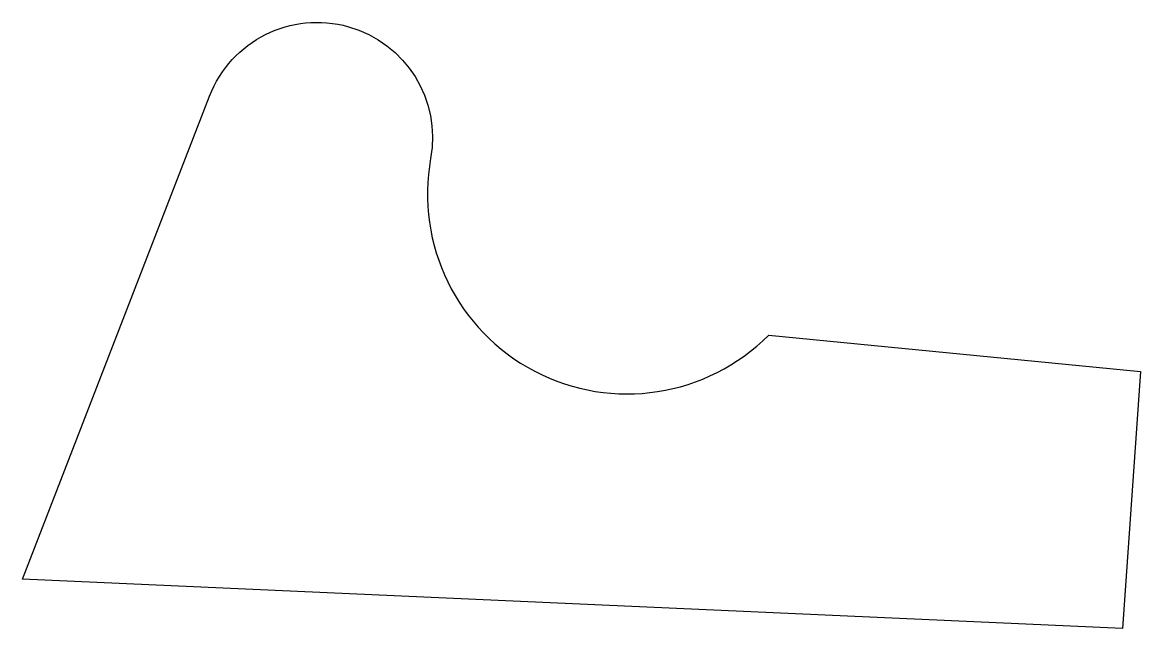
# Model space of a CAD drawing. Extents: x -25 to 103, y 10 to 80.
import ezdxf

# ---------------------------------------------------------------- set-up
doc = ezdxf.new("R2010")
doc.units = 0
doc.header["$MEASUREMENT"] = 0
doc.layers.get('0').update_dxf_attribs({"linetype": 'CONTINUOUS'})

msp = doc.modelspace()

# ---------------------------------------------------------------- linework, layer by layer
msp.add_lwpolyline([(-25.003424, 15.980685), (-3.488498, 71.485883, -0.909286), (21.911068, 64.323922, 0.736258), (60.757463, 44.031699), (103.488498, 39.853888), (101.396769, 10.310799)], format="xyb", close=True)

doc.saveas('drawing.dxf')
